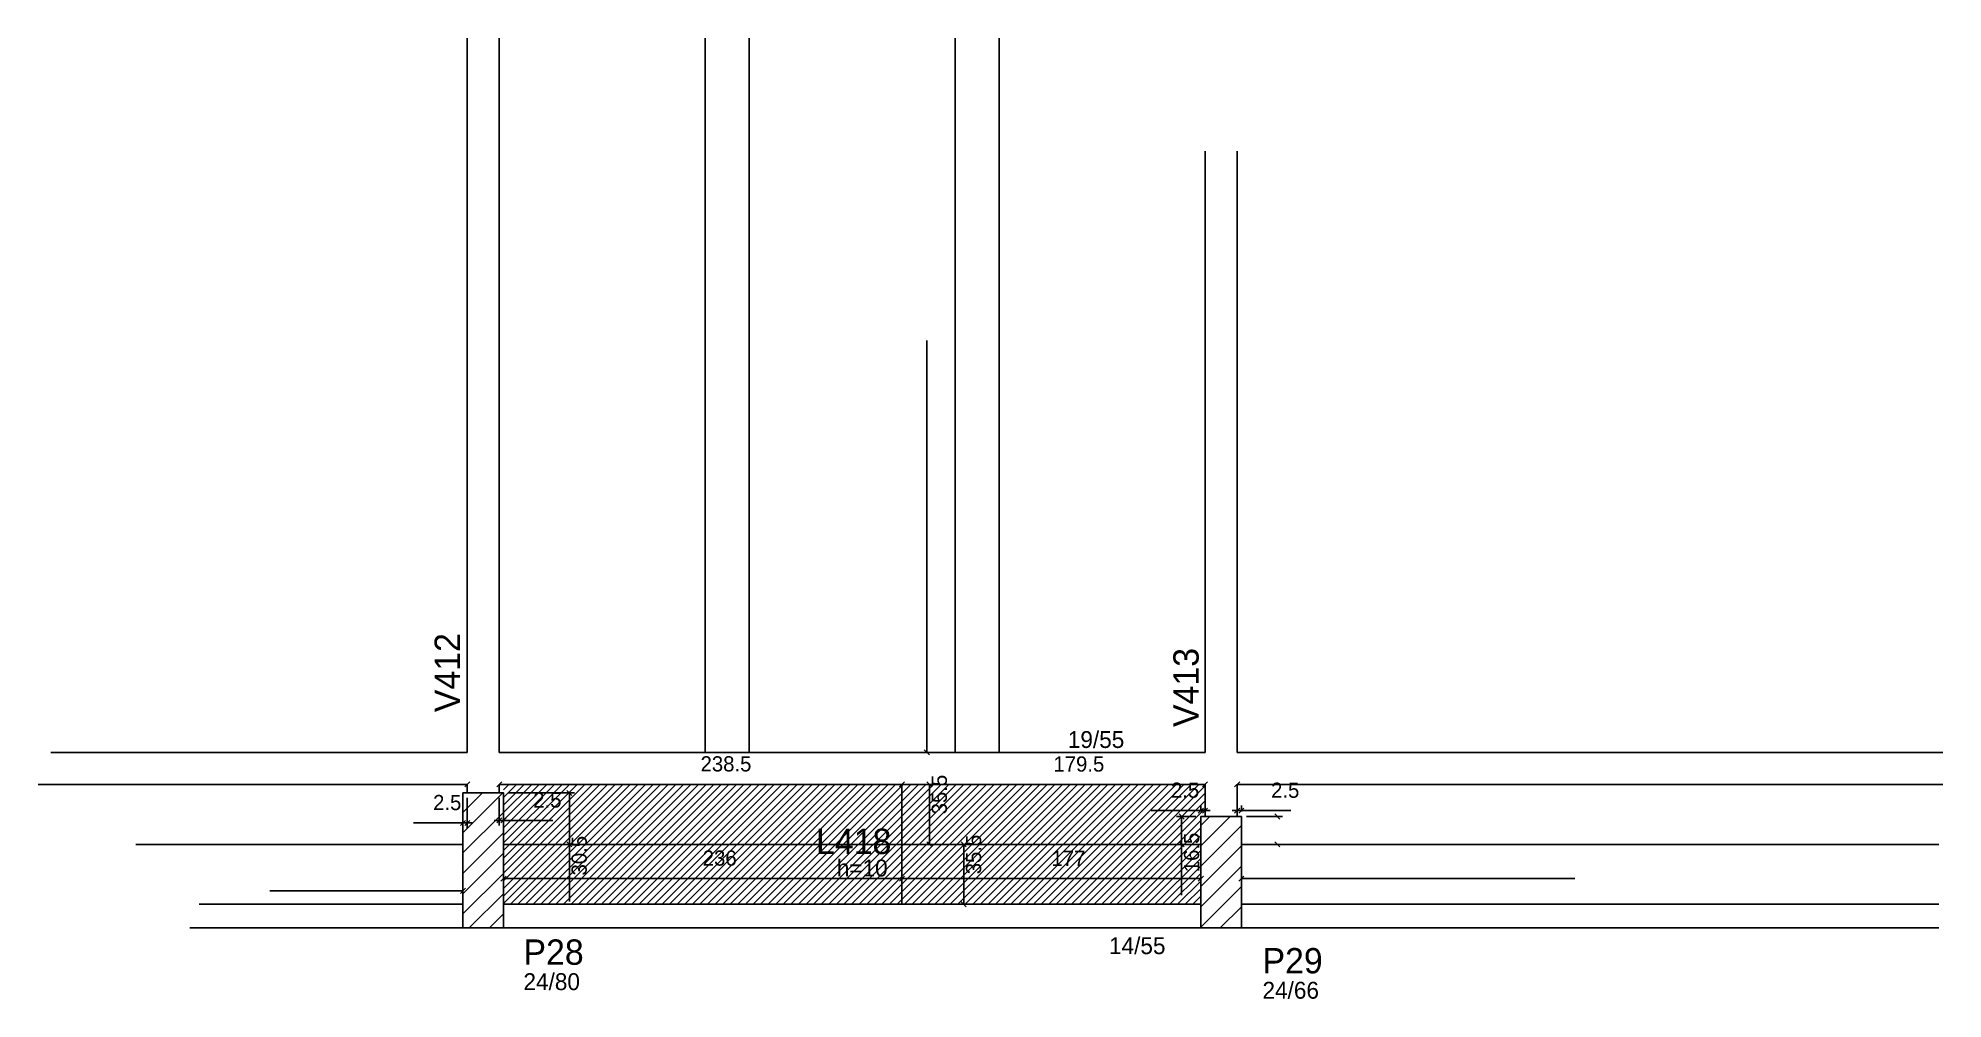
# Model space of a CAD drawing. Header units: metres. Extents: x 2594 to 3722, y 1444 to 2013.
import ezdxf

# ---------------------------------------------------------------- set-up
doc = ezdxf.new("R2010")
doc.units = ezdxf.units.M
for name, color, linetype in [('3', 7, 'Continuous'), ('4', 7, 'Continuous'), ('7', 7, 'Continuous'), ('Painéis', 7, 'Continuous'), ('REAPROVEITAMENTO', 7, 'Continuous')]:
    doc.layers.add(name, color=color, linetype=linetype)

msp = doc.modelspace()

# ---------------------------------------------------------------- hatches: boundary and pattern name
at = {"layer": 'REAPROVEITAMENTO'}
h = msp.add_hatch(dxfattribs=at)
h.set_pattern_fill('ANSI31')
h.paths.add_polyline_path([(3285.3, 1552.1), (3282.8, 1552.1), (3283, 1500.1), (2870, 1500.1), (2870, 1571.1), (3285.5, 1571.1), (3285.3, 1552.1)])

# ---------------------------------------------------------------- linework, layer by layer
at = {"layer": '3', "color": 3, "lineweight": 25}
for p, q in [((2846, 1542.5), (2869.6, 1566.1)), ((2846, 1554.5), (2857.6, 1566.1)), ((2846, 1530.5), (2870, 1554.5)), ((3283, 1534.7), (3300.4, 1552.1)), ((3283, 1546.7), (3288.4, 1552.1)), ((3283, 1522.7), (3307, 1546.7)), ((2846, 1518.4), (2870, 1542.4)), ((3283, 1510.7), (3307, 1534.7)), ((2846, 1506.4), (2870, 1530.4)), ((2846, 1494.4), (2870, 1518.4)), ((3283, 1498.6), (3307, 1522.6)), ((2849.7, 1486.1), (2870, 1506.4)), ((3283, 1486.6), (3307, 1510.6)), ((2861.7, 1486.1), (2870, 1494.4)), ((3294.5, 1486.1), (3307, 1498.6)), ((3306.5, 1486.1), (3307, 1486.6))]:
    msp.add_line(p, q, dxfattribs=at)
for points in [[(2848.5, 2013.1), (2848.5, 1590.1)], [(2867.5, 1590.1), (2867.5, 2013.1)], [(3285.5, 1946.1), (3285.5, 1590.1)], [(3304.5, 1590.1), (3304.5, 1946.1)], [(2848.5, 1590.1), (2601.9, 1590.1)], [(3285.5, 1590.1), (2867.5, 1590.1)], [(3722.5, 1590.1), (3304.5, 1590.1)], [(2594.4, 1571.1), (2848.5, 1571.1)], [(2848.5, 1571.1), (2848.5, 1566.1)], [(2867.5, 1571.1), (3285.5, 1571.1)], [(2867.5, 1566.1), (2867.5, 1571.1)], [(3285.5, 1571.1), (3285.5, 1552.1)], [(3304.5, 1571.1), (3722.5, 1571.1)], [(3304.5, 1552.1), (3304.5, 1571.1)], [(3304.5, 1552.1), (3304.5, 1571.1)], [(2846, 1500.1), (2689.7, 1500.1)], [(3283, 1500.1), (2870, 1500.1)], [(3720, 1500.1), (3307, 1500.1)], [(2684.2, 1486.1), (2846, 1486.1)], [(2870, 1486.1), (3283, 1486.1)], [(3307, 1486.1), (3720, 1486.1)]]:
    msp.add_lwpolyline(points, dxfattribs=at)
at = {"layer": '7', "color": 7, "lineweight": 25}
for points in [[(2846, 1486.1), (2870, 1486.1), (2870, 1566.1), (2846, 1566.1), (2846, 1486.1)], [(3283, 1486.1), (3307, 1486.1), (3307, 1552.1), (3283, 1552.1), (3283, 1486.1)]]:
    msp.add_lwpolyline(points, dxfattribs=at)
at = {"layer": 'Painéis', "color": 200, "lineweight": 25}
for p, q in [((2989.5, 2013.1), (2989.5, 1590.1)), ((3015.5, 2013.1), (3015.5, 1590.1)), ((3137.5, 2013.1), (3137.5, 1590.1)), ((3163.5, 2013.1), (3163.5, 1590.1)), ((3106, 1500.1), (3106, 1571.1)), ((2846, 1535.6), (2652.2, 1535.6)), ((3283, 1535.6), (2870, 1535.6)), ((3307, 1535.6), (3720, 1535.6))]:
    msp.add_line(p, q, dxfattribs=at)
at = {"layer": 'Painéis', "color": 4, "lineweight": 25}
for p, q in [((3120.7, 1834.1), (3120.7, 1590.1)), ((2848.5, 1571.1), (2731.6, 1571.1)), ((2867.5, 1571.1), (3106, 1571.1)), ((3106, 1571.1), (3285.5, 1571.1)), ((3122.3, 1571.1), (3122.3, 1535.6)), ((3124.5, 1571.1), (3125.3, 1571.1)), ((3504.5, 1571.1), (3304.5, 1571.1)), ((2846, 1563.1), (2846, 1545.3)), ((2848.5, 1563.1), (2848.5, 1545.3)), ((2867.5, 1563.1), (2867.5, 1546.8)), ((2870, 1563.1), (2870, 1546.8)), ((2873, 1566.1), (2912, 1566.1)), ((2909, 1566.1), (2909, 1535.6)), ((3283, 1555.1), (3283, 1558.6)), ((3285.5, 1555.1), (3285.5, 1558.6)), ((3304.5, 1555.1), (3304.5, 1558.6)), ((3307, 1555.1), (3307, 1558.6)), ((2846, 1548.3), (2816.6, 1548.3)), ((2848.5, 1548.3), (2846, 1548.3)), ((2848.5, 1548.3), (2851.5, 1548.3)), ((2867.5, 1549.8), (2864.5, 1549.8)), ((2867.5, 1549.8), (2870, 1549.8)), ((2870, 1549.8), (2899.3, 1549.8)), ((3283, 1555.6), (3253.6, 1555.6)), ((3280, 1552.1), (3268.6, 1552.1)), ((3271.6, 1552.1), (3271.6, 1535.6)), ((3285.5, 1555.6), (3283, 1555.6)), ((3285.5, 1555.6), (3288.5, 1555.6)), ((3304.5, 1555.6), (3301.5, 1555.6)), ((3304.5, 1555.6), (3307, 1555.6)), ((3307, 1555.6), (3336.3, 1555.6)), ((3310, 1552.1), (3331.3, 1552.1)), ((2873, 1535.6), (2912, 1535.6)), ((2909, 1535.6), (2909, 1501.8)), ((3124.5, 1535.6), (3125.3, 1535.6)), ((3142.6, 1535.6), (3142.6, 1500.1)), ((3143.7, 1535.6), (3145.6, 1535.6)), ((3280, 1535.6), (3268.6, 1535.6)), ((3271.6, 1535.6), (3271.6, 1505.6)), ((3310, 1535.6), (3331.3, 1535.6)), ((2870, 1515.3), (3106, 1515.3)), ((3106, 1515.3), (3283, 1515.3)), ((3504.5, 1515.3), (3307, 1515.3)), ((2846, 1508.1), (2731.6, 1508.1)), ((3143.7, 1500.1), (3145.6, 1500.1))]:
    msp.add_line(p, q, dxfattribs=at)
at = {"layer": 'Painéis', "color": 0, "lineweight": 25}
for p, q in [((3119.2, 1591.6), (3122.2, 1588.6)), ((2847, 1569.6), (2850, 1572.6)), ((2869, 1572.6), (2866, 1569.6)), ((3104.5, 1569.6), (3107.5, 1572.6)), ((3107.5, 1572.6), (3104.5, 1569.6)), ((3123.8, 1569.6), (3120.8, 1572.6)), ((3284, 1569.6), (3287, 1572.6)), ((3306, 1572.6), (3303, 1569.6)), ((2910.5, 1564.6), (2907.5, 1567.6)), ((3281.5, 1554.1), (3284.5, 1557.1)), ((3287, 1557.1), (3284, 1554.1)), ((3303, 1554.1), (3306, 1557.1)), ((3308.5, 1557.1), (3305.5, 1554.1)), ((2844.5, 1546.8), (2847.5, 1549.8)), ((2850, 1549.8), (2847, 1546.8)), ((2866, 1548.3), (2869, 1551.3)), ((2871.5, 1551.3), (2868.5, 1548.3)), ((3273.1, 1550.6), (3270.1, 1553.6)), ((3329.8, 1550.6), (3326.8, 1553.6)), ((2907.5, 1537.1), (2910.5, 1534.1)), ((3120.8, 1537.1), (3123.8, 1534.1)), ((3144.1, 1534.1), (3141.1, 1537.1)), ((3270.1, 1537.1), (3273.1, 1534.1)), ((3326.8, 1537.1), (3329.8, 1534.1)), ((2871.5, 1516.8), (2868.5, 1513.8)), ((3104.5, 1513.8), (3107.5, 1516.8)), ((3107.5, 1516.8), (3104.5, 1513.8)), ((3281.5, 1513.8), (3284.5, 1516.8)), ((3308.5, 1516.8), (3305.5, 1513.8)), ((2844.5, 1506.6), (2847.5, 1509.6)), ((3141.1, 1501.6), (3144.1, 1498.6))]:
    msp.add_line(p, q, dxfattribs=at)

# ---------------------------------------------------------------- texts
at = {"layer": '3', "color": 3, "lineweight": 25}
for s, p in [('19/55', (3204.2, 1592.7)), ('h=10', (3067.4, 1516.6)), ('14/55', (3228.6, 1470.6)), ('24/80', (2881.8, 1449.3)), ('24/66', (3319.5, 1444.2))]:
    msp.add_text(s, height=10, dxfattribs=at).set_placement(p)
at = {"layer": '4', "color": 4, "lineweight": 25}
for s, p in [('V412', (2844.2, 1613.9)), ('V413', (3281.7, 1605.1))]:
    msp.add_text(s, height=15, rotation=90, dxfattribs=at).set_placement(p)
for s, p in [('L418', (3055.1, 1529.9)), ('P28', (2881.8, 1464.3)), ('P29', (3319.5, 1459.2))]:
    msp.add_text(s, height=15, dxfattribs=at).set_placement(p)
at = {"layer": 'Painéis', "color": 240, "lineweight": 25}
for s, p in [('238.5', (2986.7, 1578.8)), ('179.5', (3195.7, 1578.7)), ('2.5', (3265.3, 1563.2)), ('2.5', (3324.6, 1563.2)), ('2.5', (2828.3, 1555.9)), ('2.5', (2887.6, 1557.4)), ('236', (2988, 1523)), ('177', (3194.5, 1522.8))]:
    msp.add_text(s, height=9, dxfattribs=at).set_placement(p)
for s, p in [('35.5', (3132.6, 1553.4)), ('30.5', (2919.3, 1517.2)), ('35.5', (3152.9, 1517.9)), ('16.5', (3282, 1519.1))]:
    msp.add_text(s, height=9, rotation=90, dxfattribs=at).set_placement(p)

doc.saveas('drawing.dxf')
